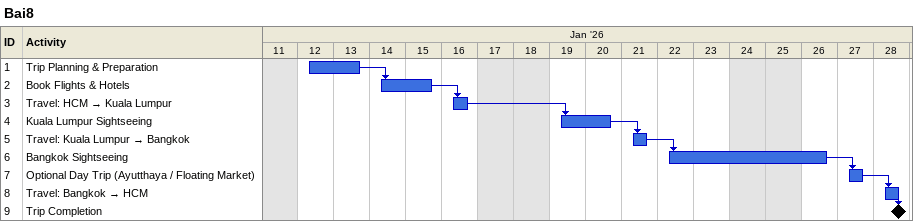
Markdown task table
Bai8

| ID | Task | Start | Finish | Predecessors |
|---|---|---|---|---|
| 1 | Trip Planning & Preparation | 2026-01-12 | 2026-01-13 |  |
| 2 | Book Flights & Hotels | 2026-01-14 | 2026-01-15 | 1 |
| 3 | Travel: HCM → Kuala Lumpur | 2026-01-16 | 2026-01-16 | 2 |
| 4 | Kuala Lumpur Sightseeing | 2026-01-19 | 2026-01-20 | 3 |
| 5 | Travel: Kuala Lumpur → Bangkok | 2026-01-21 | 2026-01-21 | 4 |
| 6 | Bangkok Sightseeing | 2026-01-22 | 2026-01-26 | 5 |
| 7 | Optional Day Trip (Ayutthaya / Floating Market) | 2026-01-27 | 2026-01-27 | 6 |
| 8 | Travel: Bangkok → HCM | 2026-01-28 | 2026-01-28 | 7 |
| 9 | Trip Completion (milestone) | 2026-01-28 | 2026-01-28 | 8 |
